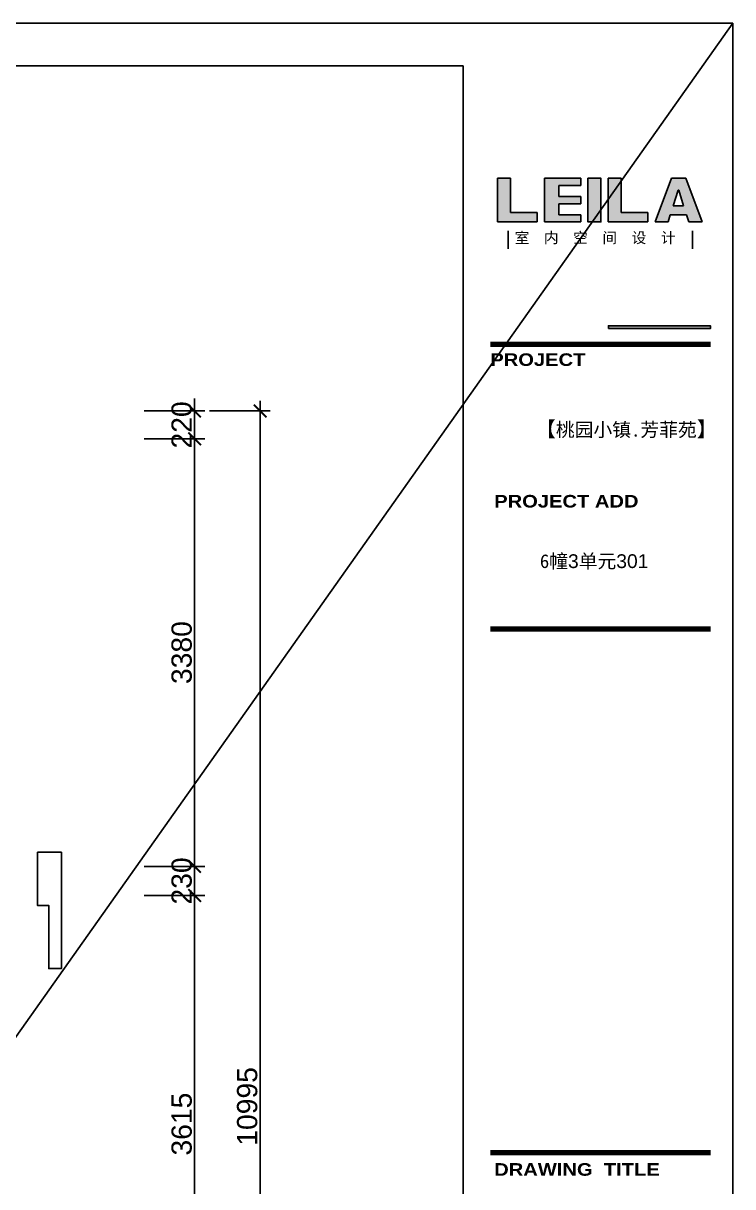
# Model space of a CAD drawing. Header units: millimetres. Extents: x 148889 to 229003, y -70503 to 111106.
# Drawn here: x 217007 to 222613, y -45727 to -36529 of the extents above; entities that cross this region are included whole.
import ezdxf

# ---------------------------------------------------------------- set-up
doc = ezdxf.new("R2010")
doc.units = ezdxf.units.MM
doc.header["$PDMODE"] = 3
for name, color, linetype in [('P-外部尺寸', 44, 'Continuous'), ('P-新墙线', 4, 'Continuous'), ('大墨图框', 4, 'Continuous')]:
    doc.layers.add(name, color=color, linetype=linetype)
doc.styles.add('Arial', font='arial.ttf')
doc.styles.add('LOGO', font='arial.ttf')
doc.styles.add('LOGO-2', font='', dxfattribs={"width": 0.8})
doc.styles.get("Standard").update_dxf_attribs({"font": 'simhei_0.ttf'})
doc.styles.get('LOGO-2').set_extended_font_data('Arial Black')
doc.dimstyles.new('1比80', dxfattribs={"dimscale": 80, "dimtxt": 2, "dimasz": 1.25, "dimexe": 1, "dimexo": 1, "dimgap": 0.25, "dimtad": 1, "dimdec": 0, "dimrnd": 0.005, "dimzin": 0, "dimdsep": 46, "dimtxsty": 'Arial', "dimblk": 'ARCHTICK', "dimcen": 0.125, "dimdle": 1, "dimclrd": 44, "dimclre": 44, "dimclrt": 50, "dimadec": 0, "dimazin": 0, "dimtfac": 1, "dimtdec": 0, "dimtix": 1, "dimtmove": 2, "dimatfit": 3, "dimldrblk": 'DOT', "dimfxl": 5, "dimfxlon": 1, "dimtvp": 1, "dimtolj": 1, "dimtzin": 0, "dimarcsym": 0})

# ---------------------------------------------------------------- blocks, each defined once
blk = doc.blocks.new('_ArchTick')
at = {"color": 0, "linetype": 'ByBlock', "const_width": 0.15}
blk.add_lwpolyline([(-0.5, -0.5), (0.5, 0.5)], dxfattribs=at)
blk = doc.blocks.new('*D351')
at = {"layer": 'Defpoints', "color": 0}
for p in [(214675.9, -43424.4), (218361.2, -43424.4), (215774.2, -47039.4)]:
    blk.add_point(p, dxfattribs=at)
at = {"layer": 'P-外部尺寸', "color": 44, "lineweight": -2}
for p, q in [((218361.2, -47119.4), (218361.2, -43344.4)), ((217961.2, -43424.4), (218441.2, -43424.4)), ((217961.2, -47039.4), (218441.2, -47039.4))]:
    blk.add_line(p, q, dxfattribs=at)
at = {"layer": 'P-外部尺寸', "color": 44, "lineweight": -2, "xscale": 100, "yscale": 100, "zscale": 100}
for p, rotation in [((218361.2, -43424.4), 90), ((218361.2, -47039.4), 270)]:
    blk.add_blockref('_ArchTick', p, dxfattribs=dict(at, rotation=rotation))
at = {"layer": 'P-外部尺寸', "color": 50, "insert": (218259.4, -45231.9), "char_height": 160, "attachment_point": 5, "rotation": 90, "style": 'Arial'}
blk.add_mtext('\\A1;3615', dxfattribs=at)
blk = doc.blocks.new('_Dot')
at = {"color": 0, "linetype": 'ByBlock', "lineweight": -2}
blk.add_line((-0.5, 0), (-1, 0), dxfattribs=at)
at = {"color": 0, "linetype": 'ByBlock', "const_width": 0.5}
blk.add_lwpolyline([(-0.25, 0, 1), (0.25, 0, 1)], format="xyb", close=True, dxfattribs=at)
blk = doc.blocks.new('*D352')
at = {"layer": 'Defpoints', "color": 0}
for p in [(214675.9, -43194.4), (218361.2, -43194.4), (214675.9, -43424.4)]:
    blk.add_point(p, dxfattribs=at)
at = {"layer": 'P-外部尺寸', "color": 44, "lineweight": -2}
for p, q in [((218361.2, -43194.4), (218361.2, -43094.4)), ((217961.2, -43194.4), (218441.2, -43194.4)), ((218361.2, -43424.4), (218361.2, -43194.4)), ((217961.2, -43424.4), (218441.2, -43424.4)), ((218361.2, -43424.4), (218361.2, -43524.4))]:
    blk.add_line(p, q, dxfattribs=at)
at = {"layer": 'P-外部尺寸', "color": 44, "lineweight": -2, "xscale": 100, "yscale": 100, "zscale": 100}
for p, rotation in [((218361.2, -43194.4), 270), ((218361.2, -43424.4), 90)]:
    blk.add_blockref('_ArchTick', p, dxfattribs=dict(at, rotation=rotation))
at = {"layer": 'P-外部尺寸', "color": 50, "insert": (218259.4, -43309.4), "char_height": 160, "attachment_point": 5, "rotation": 90, "style": 'Arial'}
blk.add_mtext('\\A1;230', dxfattribs=at)
blk = doc.blocks.new('*D353')
at = {"layer": 'Defpoints', "color": 0}
for p in [(215492.7, -39814.4), (218361.2, -39814.4), (214675.9, -43194.4)]:
    blk.add_point(p, dxfattribs=at)
at = {"layer": 'P-外部尺寸', "color": 44, "lineweight": -2}
for p, q in [((217961.2, -39814.4), (218441.2, -39814.4)), ((218361.2, -43274.4), (218361.2, -39734.4)), ((217961.2, -43194.4), (218441.2, -43194.4))]:
    blk.add_line(p, q, dxfattribs=at)
at = {"layer": 'P-外部尺寸', "color": 44, "lineweight": -2, "xscale": 100, "yscale": 100, "zscale": 100}
for p, rotation in [((218361.2, -39814.4), 90), ((218361.2, -43194.4), 270)]:
    blk.add_blockref('_ArchTick', p, dxfattribs=dict(at, rotation=rotation))
at = {"layer": 'P-外部尺寸', "color": 50, "insert": (218259.4, -41504.4), "char_height": 160, "attachment_point": 5, "rotation": 90, "style": 'Arial'}
blk.add_mtext('\\A1;3380', dxfattribs=at)
blk = doc.blocks.new('*D354')
at = {"layer": 'Defpoints', "color": 0}
for p in [(215492.7, -39594.4), (218361.2, -39594.4), (215492.7, -39814.4)]:
    blk.add_point(p, dxfattribs=at)
at = {"layer": 'P-外部尺寸', "color": 44, "lineweight": -2}
for p, q in [((218361.2, -39594.4), (218361.2, -39494.4)), ((217961.2, -39594.4), (218441.2, -39594.4)), ((218361.2, -39814.4), (218361.2, -39594.4)), ((217961.2, -39814.4), (218441.2, -39814.4)), ((218361.2, -39814.4), (218361.2, -39914.4))]:
    blk.add_line(p, q, dxfattribs=at)
at = {"layer": 'P-外部尺寸', "color": 44, "lineweight": -2, "xscale": 100, "yscale": 100, "zscale": 100}
for p, rotation in [((218361.2, -39594.4), 270), ((218361.2, -39814.4), 90)]:
    blk.add_blockref('_ArchTick', p, dxfattribs=dict(at, rotation=rotation))
at = {"layer": 'P-外部尺寸', "color": 50, "insert": (218259.5, -39704.4), "char_height": 160, "attachment_point": 5, "rotation": 90, "style": 'Arial'}
blk.add_mtext('\\A1;220', dxfattribs=at)
blk = doc.blocks.new('*D355')
at = {"layer": 'Defpoints', "color": 0}
for p in [(217961.2, -39594.4), (217961.2, -50589.4), (218878.9, -50589.4)]:
    blk.add_point(p, dxfattribs=at)
at = {"layer": 'P-外部尺寸', "color": 44, "lineweight": -2}
for p, q in [((218878.9, -39514.4), (218878.9, -50669.4)), ((218478.9, -39594.4), (218958.9, -39594.4)), ((218478.9, -50589.4), (218958.9, -50589.4))]:
    blk.add_line(p, q, dxfattribs=at)
at = {"layer": 'P-外部尺寸', "color": 44, "lineweight": -2, "xscale": 100, "yscale": 100, "zscale": 100}
for p, rotation in [((218878.9, -39594.4), 90), ((218878.9, -50589.4), 270)]:
    blk.add_blockref('_ArchTick', p, dxfattribs=dict(at, rotation=rotation))
at = {"layer": 'P-外部尺寸', "color": 50, "insert": (218777.2, -45091.9), "char_height": 160, "attachment_point": 5, "rotation": 90, "style": 'Arial'}
blk.add_mtext('\\A1;10995', dxfattribs=at)
blk = doc.blocks.new('sfbhsrdfbh')
h = blk.add_hatch(color=252)
h.paths.add_polyline_path([(449.17, 252.92), (449.17, 254.24), (445.47, 254.24), (445.47, 258.95), (443.68, 258.95), (443.68, 252.92)])
h.paths.add_polyline_path([(464.46, 252.92), (464.46, 254.24), (460.76, 254.24), (460.76, 258.95), (458.96, 258.95), (458.96, 252.92)])
h = blk.add_hatch(color=256)
h.paths.add_polyline_path([(455.17, 253.92), (452.17, 253.92), (452.17, 255.43), (455.17, 255.43), (455.17, 256.43), (452.17, 256.43), (452.17, 257.95), (455.17, 257.95), (455.17, 258.95), (450.17, 258.95), (450.17, 252.92), (455.17, 252.92)])
h.paths.add_polyline_path([(457.96, 258.95), (456.17, 258.95), (456.17, 252.92), (457.96, 252.92)])
h = blk.add_hatch(color=252)
h.paths.add_polyline_path([(469.69, 258.97), (467.7, 258.97), (465.46, 252.92), (467.27, 252.92), (467.55, 253.92), (469.78, 253.92), (470.1, 252.92), (471.96, 252.92)])
h.paths.add_polyline_path([(469.38, 255.16), (467.95, 255.16), (468.67, 257.45)], flags=16)
at = {"layer": '大墨图框'}
blk.add_hatch(color=1, dxfattribs=at).paths.add_polyline_path([(458.99, 238.18), (473.09, 238.18), (473.09, 238.57), (458.99, 238.57)])
at = {"color": 252}
for p, q in [((443.68, 258.95), (443.68, 252.92)), ((443.68, 258.95), (443.68, 252.92)), ((445.47, 258.95), (443.68, 258.95)), ((445.47, 254.24), (445.47, 258.95)), ((458.96, 258.95), (458.96, 252.92)), ((460.76, 258.95), (458.96, 258.95)), ((460.76, 254.24), (460.76, 258.95)), ((465.46, 252.92), (467.7, 258.97)), ((467.7, 258.97), (469.69, 258.97)), ((471.96, 252.92), (469.69, 258.97)), ((445.47, 257.57), (445.47, 254.24)), ((460.76, 257.57), (460.76, 254.24)), ((468.63, 257.33), (467.95, 255.16)), ((468.63, 257.33), (468.71, 257.33)), ((468.71, 257.33), (469.38, 255.16)), ((445.47, 254.24), (446.35, 254.24)), ((449.17, 254.24), (445.47, 254.24)), ((449.17, 252.92), (449.17, 254.24)), ((460.76, 254.24), (461.64, 254.24)), ((464.46, 254.24), (460.76, 254.24)), ((464.46, 252.92), (464.46, 254.24)), ((469.38, 255.16), (467.95, 255.16)), ((443.68, 252.92), (446.93, 252.92)), ((443.68, 252.92), (449.17, 252.92)), ((458.96, 252.92), (463.96, 252.92)), ((458.96, 252.92), (462.21, 252.92)), ((458.96, 252.92), (464.46, 252.92)), ((465.46, 252.92), (467.27, 252.92)), ((467.55, 253.92), (467.27, 252.92)), ((467.55, 253.92), (469.78, 253.92)), ((469.78, 253.92), (470.1, 252.92)), ((470.1, 252.92), (471.96, 252.92))]:
    blk.add_line(p, q, dxfattribs=at)
for p, q in [((450.17, 258.95), (450.17, 252.92)), ((450.17, 258.95), (455.17, 258.95)), ((455.17, 258.95), (455.17, 257.95)), ((457.96, 258.95), (457.96, 252.92)), ((457.96, 258.95), (457.96, 252.92)), ((452.17, 257.95), (455.17, 257.95)), ((452.17, 257.95), (452.17, 256.43)), ((450.17, 256.6), (450.17, 255.26)), ((452.17, 256.43), (455.17, 256.43)), ((455.17, 255.43), (455.17, 256.43)), ((452.17, 255.43), (455.17, 255.43)), ((452.17, 255.43), (452.17, 253.92)), ((450.17, 252.92), (455.17, 252.92)), ((452.17, 253.92), (455.17, 253.92)), ((455.17, 253.92), (455.17, 252.92))]:
    blk.add_line(p, q)
blk.add_lwpolyline([(456.17, 258.95), (457.96, 258.95), (457.96, 252.92), (456.17, 252.92)], close=True)
at = {"layer": '大墨图框', "color": 1, "linetype": 'ByBlock'}
for p, q in [((445.17, 251.67), (445.17, 249.2)), ((470.61, 251.67), (470.61, 249.2))]:
    blk.add_line(p, q, dxfattribs=at)
at = {"layer": '大墨图框', "color": 4, "linetype": 'ByBlock', "ltscale": 100}
for points in [[(56.17, 280.38), (476.17, 280.38), (476.17, -16.59), (56.17, -16.59)], [(438.91, 274.48), (68.08, 274.48), (68.08, -8.51), (438.91, -8.51)]]:
    blk.add_lwpolyline(points, close=True, dxfattribs=at)
at = {"layer": '大墨图框', "color": 1}
blk.add_lwpolyline([(458.99, 238.18), (473.09, 238.18), (473.09, 238.57), (458.99, 238.57)], close=True, dxfattribs=at)
at = {"layer": '大墨图框', "color": 1, "const_width": 0.755}
for points in [[(442.68, 236.01), (473.12, 236.01)], [(442.68, 196.67), (473.12, 196.67)], [(442.68, 124.3), (473.12, 124.3)]]:
    blk.add_lwpolyline(points, dxfattribs=at)
at = {"layer": '大墨图框', "color": 1, "style": 'LOGO-2', "width": 1}
for s, height, p in [('PROJECT', 1.74, (442.68, 233.02)), ('PROJECT ADD', 1.7396, (443.22, 213.45)), ('DRAWING  TITLE', 1.7396, (443.22, 121.1))]:
    blk.add_text(s, height=height, dxfattribs=at).set_placement(p)
at = {"layer": '大墨图框', "color": 1, "linetype": 'ByBlock', "insert": (442.02, 251.48), "char_height": 1.4825, "width": 35.6207, "attachment_point": 1}
blk.add_mtext('{\\C0;    室  内  空  间  设  计}', dxfattribs=at)
at = {"layer": '大墨图框', "color": 1, "char_height": 2.07549, "attachment_point": 1, "style": 'LOGO'}
for s, insert, width in [('{\\fSimSun|b0|i0|c134|p54;【\\fSimHei|b0|i0|c134|p2;\\H0.9167x;桃园小镇.芳菲苑\\fSimSun|b0|i0|c134|p54;\\H1.091x;】}', (448.91, 225.33), 33.5093), ('{\\fSimHei|b0|i0|c134|p2;\\H0.9167x;6幢\\fArial|b0|i0|c0|p34;3\\fSimHei|b0|i0|c134|p2;单元\\fArial|b0|i0|c0|p34;301}', (449.53, 206.99), 24.9373)]:
    blk.add_mtext(s, dxfattribs=dict(at, insert=insert, width=width))

msp = doc.modelspace()

# ---------------------------------------------------------------- linework, layer by layer
at = {"layer": 'P-新墙线'}
msp.add_line((198589.5, -70502.6), (222613.5, -36529.3), dxfattribs=at)
msp.add_lwpolyline([(217118.5, -43082.5), (217308.5, -43082.5), (217308.5, -44002.5), (217208.5, -44002.5), (217208.5, -43502.5), (217118.5, -43502.5), (217118.5, -43082.5)], dxfattribs=at)

# ---------------------------------------------------------------- block references
at = {"layer": '大墨图框', "xscale": 57.19999999999709, "yscale": 57.19999999999709, "zscale": 57.2}
msp.add_blockref('sfbhsrdfbh', (195376.4, -52566.9), dxfattribs=at)

# ---------------------------------------------------------------- dimensions: what is measured, and where the dimension line sits
at = {"layer": 'P-外部尺寸'}
for base, p1, p2, picture, middle in [((218361.2, -39594.4), (215492.7, -39814.4), (215492.7, -39594.4), '*D354', (218259.5, -39704.4)), ((218878.9, -50589.4), (217961.2, -39594.4), (217961.2, -50589.4), '*D355', (218777.2, -45091.9)), ((218361.2, -39814.4), (214675.9, -43194.4), (215492.7, -39814.4), '*D353', (218259.4, -41504.4)), ((218361.2, -43194.4), (214675.9, -43424.4), (214675.9, -43194.4), '*D352', (218259.4, -43309.4)), ((218361.2, -43424.4), (215774.2, -47039.4), (214675.9, -43424.4), '*D351', (218259.4, -45231.9))]:
    dim = msp.add_linear_dim(base=base, p1=p1, p2=p2, angle=90, dimstyle='1比80', dxfattribs=at)
    dim.commit()
    dim.dimension.update_dxf_attribs({"geometry": picture, "text_midpoint": middle})

doc.saveas('drawing.dxf')
